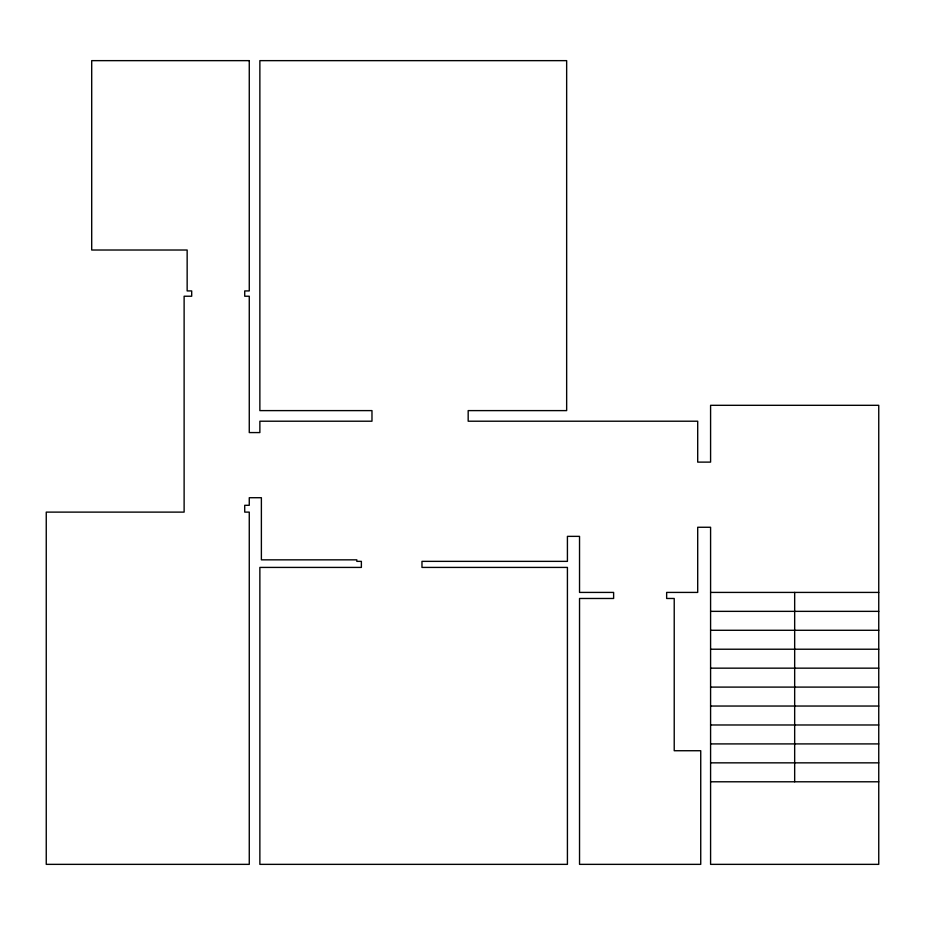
<?xml version="1.0" encoding="UTF-8"?>
<svg xmlns="http://www.w3.org/2000/svg" width="925" height="925" viewBox="0 0 925 925"><rect width="100%" height="100%" fill="white"/><g stroke="black" fill="none" stroke-linecap="round" stroke-linejoin="round"><path stroke-width="1.39" d="M710.585 592.416L878.75 592.416M710.585 611.356L878.75 611.356M710.585 630.283L878.75 630.283M710.585 649.223L878.75 649.223M710.585 668.162L878.75 668.162M710.585 687.102L878.75 687.102M710.585 706.041L878.75 706.041M710.585 724.98L878.75 724.98M710.585 743.908L878.75 743.908M710.585 762.847L878.75 762.847M710.585 781.787L878.75 781.787M794.668 592.416L794.668 781.787M249.264 60.645L91.702 60.645L91.702 250.016L187.151 250.016L187.151 290.924L191.695 290.924L191.695 296.231L184.121 296.231L184.121 512.115L46.25 512.115L46.25 864.355L249.264 864.355L249.264 512.115L244.72 512.115L244.72 505.304L249.264 505.304L249.264 497.719L261.382 497.719L261.382 559.845L356.83 559.845L356.83 561.359L361.374 561.359L361.374 567.418L259.867 567.418L259.867 864.355L567.418 864.355L567.418 567.418L421.973 567.418L421.973 561.359L567.418 561.359L567.418 536.361L579.536 536.361L579.536 592.416L613.622 592.416L613.622 598.475L579.536 598.475L579.536 864.355L700.734 864.355L700.734 750.73L674.221 750.73L674.221 598.475L666.647 598.475L666.647 592.416L697.704 592.416L697.704 527.262L710.585 527.262L710.585 864.355L878.75 864.355L878.75 405.312L710.585 405.312L710.585 462.118L697.704 462.118L697.704 421.21L468.177 421.21L468.177 410.608L566.655 410.608L566.655 60.645L259.867 60.645L259.867 410.608L371.977 410.608L371.977 421.21L259.867 421.21L259.867 432.576L249.264 432.576L249.264 296.231L244.72 296.231L244.72 290.924L249.264 290.924L249.264 60.645"/></g></svg>
